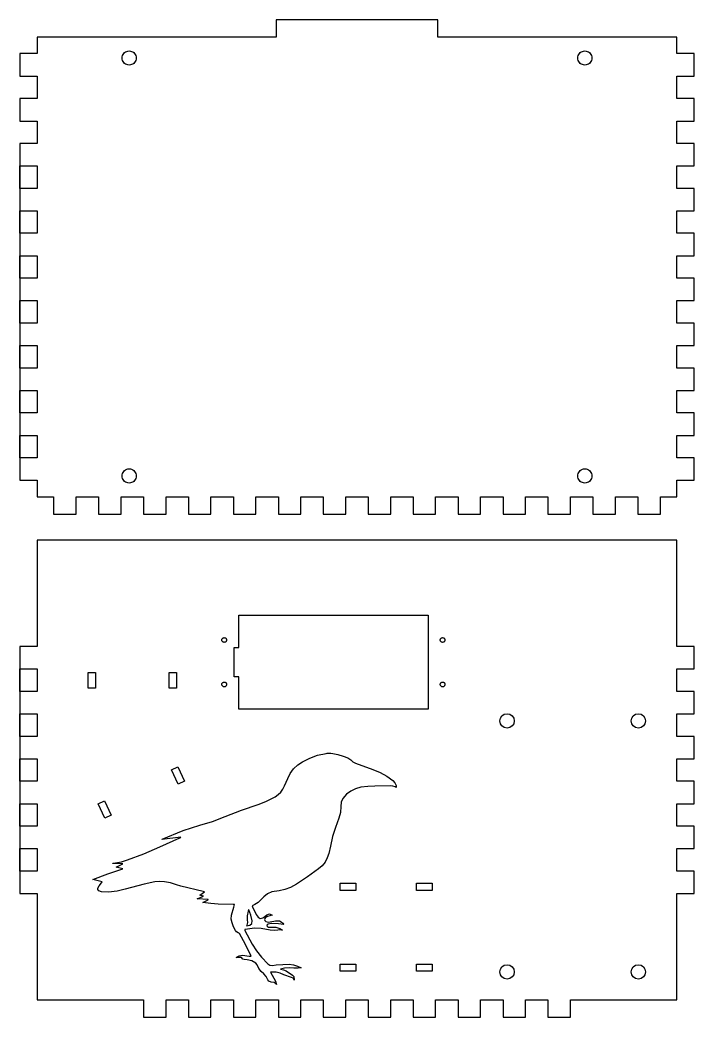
# Model space of a CAD drawing. Header units: metres. Extents: x -55 to 408, y -340 to 55.
# Drawn here: x 57 to 207, y -317 to -95 of the extents above; entities that cross this region are included whole.
import ezdxf

# ---------------------------------------------------------------- set-up
doc = ezdxf.new("R2010")
doc.units = ezdxf.units.M

msp = doc.modelspace()

# ---------------------------------------------------------------- linework, layer by layer
for p, q in [((150, -95), (114, -95)), ((114, -95), (114, -98.8)), ((150, -98.8), (150, -95)), ((114, -98.8), (60.8, -98.8)), ((60.8, -98.8), (60.8, -102.5)), ((203.2, -98.8), (150, -98.8)), ((203.2, -102.5), (203.2, -98.8)), ((80.2876, -102.27), (80.5125, -102.113)), ((80.5125, -102.113), (80.7613, -101.997)), ((80.7613, -101.997), (81.0265, -101.925)), ((81.0265, -101.925), (81.3, -101.902)), ((81.3, -101.902), (81.5735, -101.925)), ((81.5735, -101.925), (81.8387, -101.997)), ((81.8387, -101.997), (82.0875, -102.113)), ((82.0875, -102.113), (82.3124, -102.27)), ((181.688, -102.27), (181.912, -102.113)), ((181.912, -102.113), (182.161, -101.997)), ((182.161, -101.997), (182.426, -101.925)), ((182.426, -101.925), (182.7, -101.902)), ((182.7, -101.902), (182.973, -101.925)), ((182.973, -101.925), (183.239, -101.997)), ((183.239, -101.997), (183.487, -102.113)), ((183.487, -102.113), (183.712, -102.27)), ((60.8, -102.5), (57, -102.5)), ((57, -102.5), (57, -107.5)), ((79.725, -103.477), (79.7489, -103.203)), ((79.7489, -103.75), (79.725, -103.477)), ((79.7489, -103.203), (79.82, -102.938)), ((79.82, -104.015), (79.7489, -103.75)), ((79.82, -102.938), (79.936, -102.689)), ((79.936, -104.264), (79.82, -104.015)), ((79.936, -102.689), (80.0935, -102.464)), ((80.0935, -104.489), (79.936, -104.264)), ((80.0935, -102.464), (80.2876, -102.27)), ((82.3124, -102.27), (82.5065, -102.464)), ((82.5065, -102.464), (82.664, -102.689)), ((82.664, -104.264), (82.5065, -104.489)), ((82.664, -102.689), (82.78, -102.938)), ((82.78, -104.015), (82.664, -104.264)), ((82.78, -102.938), (82.8511, -103.203)), ((82.8511, -103.75), (82.78, -104.015)), ((82.8511, -103.203), (82.875, -103.477)), ((82.875, -103.477), (82.8511, -103.75)), ((181.125, -103.477), (181.149, -103.203)), ((181.149, -103.75), (181.125, -103.477)), ((181.149, -103.203), (181.22, -102.938)), ((181.22, -104.015), (181.149, -103.75)), ((181.22, -102.938), (181.336, -102.689)), ((181.336, -104.264), (181.22, -104.015)), ((181.336, -102.689), (181.493, -102.464)), ((181.493, -104.489), (181.336, -104.264)), ((181.493, -102.464), (181.688, -102.27)), ((183.712, -102.27), (183.907, -102.464)), ((183.907, -102.464), (184.064, -102.689)), ((184.064, -104.264), (183.907, -104.489)), ((184.064, -102.689), (184.18, -102.938)), ((184.18, -104.015), (184.064, -104.264)), ((184.18, -102.938), (184.251, -103.203)), ((184.251, -103.75), (184.18, -104.015)), ((184.251, -103.203), (184.275, -103.477)), ((184.275, -103.477), (184.251, -103.75)), ((207, -102.5), (203.2, -102.5)), ((207, -107.5), (207, -102.5)), ((80.2876, -104.683), (80.0935, -104.489)), ((80.5125, -104.841), (80.2876, -104.683)), ((80.7613, -104.957), (80.5125, -104.841)), ((81.0265, -105.028), (80.7613, -104.957)), ((81.3, -105.052), (81.0265, -105.028)), ((81.5735, -105.028), (81.3, -105.052)), ((81.8387, -104.957), (81.5735, -105.028)), ((82.0875, -104.841), (81.8387, -104.957)), ((82.3124, -104.683), (82.0875, -104.841)), ((82.5065, -104.489), (82.3124, -104.683)), ((181.688, -104.683), (181.493, -104.489)), ((181.912, -104.841), (181.688, -104.683)), ((182.161, -104.957), (181.912, -104.841)), ((182.426, -105.028), (182.161, -104.957)), ((182.7, -105.052), (182.426, -105.028)), ((182.973, -105.028), (182.7, -105.052)), ((183.239, -104.957), (182.973, -105.028)), ((183.487, -104.841), (183.239, -104.957)), ((183.712, -104.683), (183.487, -104.841)), ((183.907, -104.489), (183.712, -104.683)), ((57, -107.5), (60.8, -107.5)), ((60.8, -107.5), (60.8, -112.5)), ((203.2, -112.5), (203.2, -107.5)), ((203.2, -107.5), (207, -107.5)), ((60.8, -112.5), (57, -112.5)), ((57, -112.5), (57, -117.5)), ((207, -112.5), (203.2, -112.5)), ((207, -117.5), (207, -112.5)), ((57, -117.5), (60.8, -117.5)), ((60.8, -117.5), (60.8, -122.5)), ((203.2, -122.5), (203.2, -117.5)), ((203.2, -117.5), (207, -117.5)), ((60.8, -122.5), (57, -122.5)), ((57, -122.5), (57, -197.5)), ((207, -122.5), (203.2, -122.5)), ((207, -127.5), (207, -122.5)), ((57, -132.5), (57, -127.5)), ((57, -127.5), (60.8, -127.5)), ((60.8, -127.5), (60.8, -132.5)), ((203.2, -132.5), (203.2, -127.5)), ((203.2, -127.5), (207, -127.5)), ((60.8, -132.5), (57, -132.5)), ((207, -132.5), (203.2, -132.5)), ((207, -137.5), (207, -132.5)), ((57, -142.5), (57, -137.5)), ((57, -137.5), (60.8, -137.5)), ((60.8, -137.5), (60.8, -142.5)), ((203.2, -142.5), (203.2, -137.5)), ((203.2, -137.5), (207, -137.5)), ((60.8, -142.5), (57, -142.5)), ((207, -142.5), (203.2, -142.5)), ((207, -147.5), (207, -142.5)), ((57, -152.5), (57, -147.5)), ((57, -147.5), (60.8, -147.5)), ((60.8, -147.5), (60.8, -152.5)), ((203.2, -152.5), (203.2, -147.5)), ((203.2, -147.5), (207, -147.5)), ((60.8, -152.5), (57, -152.5)), ((207, -152.5), (203.2, -152.5)), ((207, -157.5), (207, -152.5)), ((57, -162.5), (57, -157.5)), ((57, -157.5), (60.8, -157.5)), ((60.8, -157.5), (60.8, -162.5)), ((203.2, -162.5), (203.2, -157.5)), ((203.2, -157.5), (207, -157.5)), ((60.8, -162.5), (57, -162.5)), ((207, -162.5), (203.2, -162.5)), ((207, -167.5), (207, -162.5)), ((57, -172.5), (57, -167.5)), ((57, -167.5), (60.8, -167.5)), ((60.8, -167.5), (60.8, -172.5)), ((203.2, -172.5), (203.2, -167.5)), ((203.2, -167.5), (207, -167.5)), ((60.8, -172.5), (57, -172.5)), ((207, -172.5), (203.2, -172.5)), ((207, -177.5), (207, -172.5)), ((57, -182.5), (57, -177.5)), ((57, -177.5), (60.8, -177.5)), ((60.8, -177.5), (60.8, -182.5)), ((203.2, -182.5), (203.2, -177.5)), ((203.2, -177.5), (207, -177.5)), ((60.8, -182.5), (57, -182.5)), ((207, -182.5), (203.2, -182.5)), ((207, -187.5), (207, -182.5)), ((57, -192.5), (57, -187.5)), ((57, -187.5), (60.8, -187.5)), ((60.8, -187.5), (60.8, -192.5)), ((203.2, -192.5), (203.2, -187.5)), ((203.2, -187.5), (207, -187.5)), ((60.8, -192.5), (57, -192.5)), ((207, -192.5), (203.2, -192.5)), ((207, -197.5), (207, -192.5)), ((80.0935, -195.511), (80.2876, -195.317)), ((80.2876, -195.317), (80.5125, -195.159)), ((80.5125, -195.159), (80.7613, -195.043)), ((80.7613, -195.043), (81.0265, -194.972)), ((81.0265, -194.972), (81.3, -194.948)), ((81.3, -194.948), (81.5735, -194.972)), ((81.5735, -194.972), (81.8387, -195.043)), ((81.8387, -195.043), (82.0875, -195.159)), ((82.0875, -195.159), (82.3124, -195.317)), ((82.3124, -195.317), (82.5065, -195.511)), ((181.493, -195.511), (181.688, -195.317)), ((181.688, -195.317), (181.913, -195.159)), ((181.913, -195.159), (182.161, -195.043)), ((182.161, -195.043), (182.427, -194.972)), ((182.427, -194.972), (182.7, -194.948)), ((182.7, -194.948), (182.973, -194.972)), ((182.973, -194.972), (183.239, -195.043)), ((183.239, -195.043), (183.487, -195.159)), ((183.487, -195.159), (183.712, -195.317)), ((183.712, -195.317), (183.907, -195.511)), ((57, -197.5), (60.8, -197.5)), ((60.8, -197.5), (60.8, -201.2)), ((79.725, -196.523), (79.7489, -196.25)), ((79.7489, -196.797), (79.725, -196.523)), ((79.7489, -196.25), (79.82, -195.985)), ((79.82, -197.062), (79.7489, -196.797)), ((79.82, -195.985), (79.936, -195.736)), ((79.936, -197.311), (79.82, -197.062)), ((79.936, -195.736), (80.0935, -195.511)), ((80.0935, -197.536), (79.936, -197.311)), ((80.2876, -197.73), (80.0935, -197.536)), ((82.5065, -197.536), (82.3124, -197.73)), ((82.5065, -195.511), (82.664, -195.736)), ((82.664, -197.311), (82.5065, -197.536)), ((82.664, -195.736), (82.78, -195.985)), ((82.78, -197.062), (82.664, -197.311)), ((82.78, -195.985), (82.8511, -196.25)), ((82.8511, -196.797), (82.78, -197.062)), ((82.8511, -196.25), (82.875, -196.523)), ((82.875, -196.523), (82.8511, -196.797)), ((181.125, -196.523), (181.149, -196.25)), ((181.149, -196.797), (181.125, -196.523)), ((181.149, -196.25), (181.22, -195.985)), ((181.22, -197.062), (181.149, -196.797)), ((181.22, -195.985), (181.336, -195.736)), ((181.336, -197.311), (181.22, -197.062)), ((181.336, -195.736), (181.493, -195.511)), ((181.493, -197.536), (181.336, -197.311)), ((181.688, -197.73), (181.493, -197.536)), ((183.907, -197.536), (183.712, -197.73)), ((183.907, -195.511), (184.064, -195.736)), ((184.064, -197.311), (183.907, -197.536)), ((184.064, -195.736), (184.18, -195.985)), ((184.18, -197.062), (184.064, -197.311)), ((184.18, -195.985), (184.251, -196.25)), ((184.251, -196.797), (184.18, -197.062)), ((184.251, -196.25), (184.275, -196.523)), ((184.275, -196.523), (184.251, -196.797)), ((203.2, -201.2), (203.2, -197.5)), ((203.2, -197.5), (207, -197.5)), ((80.5125, -197.887), (80.2876, -197.73)), ((80.7613, -198.003), (80.5125, -197.887)), ((81.0265, -198.075), (80.7613, -198.003)), ((81.3, -198.098), (81.0265, -198.075)), ((81.5735, -198.075), (81.3, -198.098)), ((81.8387, -198.003), (81.5735, -198.075)), ((82.0875, -197.887), (81.8387, -198.003)), ((82.3124, -197.73), (82.0875, -197.887)), ((181.913, -197.887), (181.688, -197.73)), ((182.161, -198.003), (181.913, -197.887)), ((182.427, -198.075), (182.161, -198.003)), ((182.7, -198.098), (182.427, -198.075)), ((182.973, -198.075), (182.7, -198.098)), ((183.239, -198.003), (182.973, -198.075)), ((183.487, -197.887), (183.239, -198.003)), ((183.712, -197.73), (183.487, -197.887)), ((60.8, -201.2), (64.5, -201.2)), ((64.5, -201.2), (64.5, -205)), ((69.5, -205), (69.5, -201.2)), ((69.5, -201.2), (74.5, -201.2)), ((74.5, -201.2), (74.5, -205)), ((79.5, -205), (79.5, -201.2)), ((79.5, -201.2), (84.5, -201.2)), ((84.5, -201.2), (84.5, -205)), ((89.5, -205), (89.5, -201.2)), ((89.5, -201.2), (94.5, -201.2)), ((94.5, -201.2), (94.5, -205)), ((99.5, -205), (99.5, -201.2)), ((99.5, -201.2), (104.5, -201.2)), ((104.5, -201.2), (104.5, -205)), ((109.5, -205), (109.5, -201.2)), ((109.5, -201.2), (114.5, -201.2)), ((114.5, -201.2), (114.5, -205)), ((119.5, -205), (119.5, -201.2)), ((119.5, -201.2), (124.5, -201.2)), ((124.5, -201.2), (124.5, -205)), ((129.5, -205), (129.5, -201.2)), ((129.5, -201.2), (134.5, -201.2)), ((134.5, -201.2), (134.5, -205)), ((139.5, -205), (139.5, -201.2)), ((139.5, -201.2), (144.5, -201.2)), ((144.5, -201.2), (144.5, -205)), ((149.5, -205), (149.5, -201.2)), ((149.5, -201.2), (154.5, -201.2)), ((154.5, -201.2), (154.5, -205)), ((159.5, -205), (159.5, -201.2)), ((159.5, -201.2), (164.5, -201.2)), ((164.5, -201.2), (164.5, -205)), ((169.5, -205), (169.5, -201.2)), ((169.5, -201.2), (174.5, -201.2)), ((174.5, -201.2), (174.5, -205)), ((179.5, -205), (179.5, -201.2)), ((179.5, -201.2), (184.5, -201.2)), ((184.5, -201.2), (184.5, -205)), ((189.5, -205), (189.5, -201.2)), ((189.5, -201.2), (194.5, -201.2)), ((194.5, -201.2), (194.5, -205)), ((199.5, -205), (199.5, -201.2)), ((199.5, -201.2), (203.2, -201.2)), ((64.5, -205), (69.5, -205)), ((74.5, -205), (79.5, -205)), ((84.5, -205), (89.5, -205)), ((94.5, -205), (99.5, -205)), ((104.5, -205), (109.5, -205)), ((114.5, -205), (119.5, -205)), ((124.5, -205), (129.5, -205)), ((134.5, -205), (139.5, -205)), ((144.5, -205), (149.5, -205)), ((154.5, -205), (159.5, -205)), ((164.5, -205), (169.5, -205)), ((174.5, -205), (179.5, -205)), ((184.5, -205), (189.5, -205)), ((194.5, -205), (199.5, -205)), ((203.2, -210.8), (60.8, -210.8)), ((60.8, -210.8), (60.8, -234.5)), ((203.2, -234.5), (203.2, -210.8)), ((105.698, -234.75), (105.698, -227.553)), ((105.698, -227.553), (147.802, -227.553)), ((147.802, -227.553), (147.802, -248.447)), ((101.925, -233.05), (101.933, -232.959)), ((101.933, -233.141), (101.925, -233.05)), ((101.933, -232.959), (101.957, -232.87)), ((101.957, -232.87), (101.995, -232.788)), ((101.995, -232.788), (102.048, -232.713)), ((102.048, -232.713), (102.113, -232.648)), ((102.113, -232.648), (102.188, -232.595)), ((102.188, -232.595), (102.27, -232.557)), ((102.27, -232.557), (102.359, -232.533)), ((102.359, -232.533), (102.45, -232.525)), ((102.45, -232.525), (102.541, -232.533)), ((102.541, -232.533), (102.63, -232.557)), ((102.63, -232.557), (102.713, -232.595)), ((102.713, -232.595), (102.787, -232.648)), ((102.787, -232.648), (102.852, -232.713)), ((102.852, -232.713), (102.905, -232.788)), ((102.905, -232.788), (102.943, -232.87)), ((102.943, -232.87), (102.967, -232.959)), ((102.967, -232.959), (102.975, -233.05)), ((102.975, -233.05), (102.967, -233.141)), ((150.525, -233.05), (150.533, -232.959)), ((150.533, -233.141), (150.525, -233.05)), ((150.533, -232.959), (150.557, -232.87)), ((150.557, -232.87), (150.595, -232.788)), ((150.595, -232.788), (150.648, -232.713)), ((150.648, -232.713), (150.713, -232.648)), ((150.713, -232.648), (150.787, -232.595)), ((150.787, -232.595), (150.87, -232.557)), ((150.87, -232.557), (150.959, -232.533)), ((150.959, -232.533), (151.05, -232.525)), ((151.05, -232.525), (151.141, -232.533)), ((151.141, -232.533), (151.23, -232.557)), ((151.23, -232.557), (151.312, -232.595)), ((151.312, -232.595), (151.387, -232.648)), ((151.387, -232.648), (151.452, -232.713)), ((151.452, -232.713), (151.505, -232.788)), ((151.505, -232.788), (151.543, -232.87)), ((151.543, -232.87), (151.567, -232.959)), ((151.567, -232.959), (151.575, -233.05)), ((151.575, -233.05), (151.567, -233.141)), ((60.8, -234.5), (57, -234.5)), ((57, -234.5), (57, -289.5)), ((101.957, -233.23), (101.933, -233.141)), ((101.995, -233.312), (101.957, -233.23)), ((102.048, -233.387), (101.995, -233.312)), ((102.113, -233.452), (102.048, -233.387)), ((102.188, -233.505), (102.113, -233.452)), ((102.27, -233.543), (102.188, -233.505)), ((102.359, -233.567), (102.27, -233.543)), ((102.45, -233.575), (102.359, -233.567)), ((102.541, -233.567), (102.45, -233.575)), ((102.63, -233.543), (102.541, -233.567)), ((102.713, -233.505), (102.63, -233.543)), ((102.787, -233.452), (102.713, -233.505)), ((102.852, -233.387), (102.787, -233.452)), ((102.905, -233.312), (102.852, -233.387)), ((102.943, -233.23), (102.905, -233.312)), ((102.967, -233.141), (102.943, -233.23)), ((104.7, -241.25), (104.7, -234.75)), ((104.7, -234.75), (105.698, -234.75)), ((150.557, -233.23), (150.533, -233.141)), ((150.595, -233.312), (150.557, -233.23)), ((150.648, -233.387), (150.595, -233.312)), ((150.713, -233.452), (150.648, -233.387)), ((150.787, -233.505), (150.713, -233.452)), ((150.87, -233.543), (150.787, -233.505)), ((150.959, -233.567), (150.87, -233.543)), ((151.05, -233.575), (150.959, -233.567)), ((151.141, -233.567), (151.05, -233.575)), ((151.23, -233.543), (151.141, -233.567)), ((151.312, -233.505), (151.23, -233.543)), ((151.387, -233.452), (151.312, -233.505)), ((151.452, -233.387), (151.387, -233.452)), ((151.505, -233.312), (151.452, -233.387)), ((151.543, -233.23), (151.505, -233.312)), ((151.567, -233.141), (151.543, -233.23)), ((207, -234.5), (203.2, -234.5)), ((207, -239.5), (207, -234.5)), ((57, -244.5), (57, -239.5)), ((57, -239.5), (60.8, -239.5)), ((60.8, -239.5), (60.8, -244.5)), ((203.2, -244.5), (203.2, -239.5)), ((203.2, -239.5), (207, -239.5)), ((72.2, -243.75), (72.2, -240.25)), ((72.2, -240.25), (73.8, -240.25)), ((73.8, -240.25), (73.8, -243.75)), ((90.2, -243.75), (90.2, -240.25)), ((90.2, -240.25), (91.8, -240.25)), ((91.8, -240.25), (91.8, -243.75)), ((105.698, -241.25), (104.7, -241.25)), ((105.698, -248.447), (105.698, -241.25)), ((73.8, -243.75), (72.2, -243.75)), ((91.8, -243.75), (90.2, -243.75)), ((101.925, -242.95), (101.933, -242.859)), ((101.933, -243.041), (101.925, -242.95)), ((101.933, -242.859), (101.957, -242.77)), ((101.957, -243.13), (101.933, -243.041)), ((101.957, -242.77), (101.995, -242.687)), ((101.995, -243.212), (101.957, -243.13)), ((101.995, -242.687), (102.048, -242.613)), ((102.048, -243.287), (101.995, -243.212)), ((102.048, -242.613), (102.113, -242.548)), ((102.113, -243.352), (102.048, -243.287)), ((102.113, -242.548), (102.188, -242.495)), ((102.188, -243.405), (102.113, -243.352)), ((102.188, -242.495), (102.27, -242.457)), ((102.27, -243.443), (102.188, -243.405)), ((102.27, -242.457), (102.359, -242.433)), ((102.359, -243.467), (102.27, -243.443)), ((102.359, -242.433), (102.45, -242.425)), ((102.45, -243.475), (102.359, -243.467)), ((102.45, -242.425), (102.541, -242.433)), ((102.541, -243.467), (102.45, -243.475)), ((102.541, -242.433), (102.63, -242.457)), ((102.63, -243.443), (102.541, -243.467)), ((102.63, -242.457), (102.713, -242.495)), ((102.713, -243.405), (102.63, -243.443)), ((102.713, -242.495), (102.787, -242.548)), ((102.787, -243.352), (102.713, -243.405)), ((102.787, -242.548), (102.852, -242.613)), ((102.852, -243.287), (102.787, -243.352)), ((102.852, -242.613), (102.905, -242.687)), ((102.905, -243.212), (102.852, -243.287)), ((102.905, -242.687), (102.943, -242.77)), ((102.943, -243.13), (102.905, -243.212)), ((102.943, -242.77), (102.967, -242.859)), ((102.967, -243.041), (102.943, -243.13)), ((102.967, -242.859), (102.975, -242.95)), ((102.975, -242.95), (102.967, -243.041)), ((150.525, -242.95), (150.533, -242.859)), ((150.533, -243.041), (150.525, -242.95)), ((150.533, -242.859), (150.557, -242.77)), ((150.557, -243.13), (150.533, -243.041)), ((150.557, -242.77), (150.595, -242.688)), ((150.595, -243.212), (150.557, -243.13)), ((150.595, -242.688), (150.648, -242.613)), ((150.648, -243.287), (150.595, -243.212)), ((150.648, -242.613), (150.713, -242.548)), ((150.713, -243.352), (150.648, -243.287)), ((150.713, -242.548), (150.787, -242.495)), ((150.787, -243.405), (150.713, -243.352)), ((150.787, -242.495), (150.87, -242.457)), ((150.87, -243.443), (150.787, -243.405)), ((150.87, -242.457), (150.959, -242.433)), ((150.959, -243.467), (150.87, -243.443)), ((150.959, -242.433), (151.05, -242.425)), ((151.05, -243.475), (150.959, -243.467)), ((151.05, -242.425), (151.141, -242.433)), ((151.141, -243.467), (151.05, -243.475)), ((151.141, -242.433), (151.23, -242.457)), ((151.23, -243.443), (151.141, -243.467)), ((151.23, -242.457), (151.312, -242.495)), ((151.312, -243.405), (151.23, -243.443)), ((151.312, -242.495), (151.387, -242.548)), ((151.387, -243.352), (151.312, -243.405)), ((151.387, -242.548), (151.452, -242.613)), ((151.452, -243.287), (151.387, -243.352)), ((151.452, -242.613), (151.505, -242.688)), ((151.505, -243.212), (151.452, -243.287)), ((151.505, -242.688), (151.543, -242.77)), ((151.543, -243.13), (151.505, -243.212)), ((151.543, -242.77), (151.567, -242.859)), ((151.567, -243.041), (151.543, -243.13)), ((151.567, -242.859), (151.575, -242.95)), ((151.575, -242.95), (151.567, -243.041)), ((60.8, -244.5), (57, -244.5)), ((207, -244.5), (203.2, -244.5)), ((207, -249.5), (207, -244.5)), ((147.802, -248.447), (105.698, -248.447)), ((57, -254.5), (57, -249.5)), ((57, -249.5), (60.8, -249.5)), ((60.8, -249.5), (60.8, -254.5)), ((163.795, -251.06), (163.92, -250.437)), ((163.92, -250.437), (164.263, -249.929)), ((164.263, -249.929), (164.772, -249.585)), ((164.772, -249.585), (165.395, -249.46)), ((165.395, -249.46), (166.017, -249.585)), ((166.017, -249.585), (166.526, -249.929)), ((166.526, -249.929), (166.869, -250.437)), ((166.869, -250.437), (166.994, -251.06)), ((193.005, -251.06), (193.131, -250.437)), ((193.131, -250.437), (193.474, -249.929)), ((193.474, -249.929), (193.982, -249.586)), ((193.982, -249.586), (194.605, -249.46)), ((194.605, -249.46), (195.228, -249.586)), ((195.228, -249.586), (195.736, -249.929)), ((195.736, -249.929), (196.079, -250.437)), ((196.079, -250.437), (196.205, -251.06)), ((203.2, -254.5), (203.2, -249.5)), ((203.2, -249.5), (207, -249.5)), ((163.92, -251.683), (163.795, -251.06)), ((164.263, -252.191), (163.92, -251.683)), ((164.772, -252.534), (164.263, -252.191)), ((165.395, -252.66), (164.772, -252.534)), ((166.017, -252.534), (165.395, -252.66)), ((166.526, -252.191), (166.017, -252.534)), ((166.869, -251.683), (166.526, -252.191)), ((166.994, -251.06), (166.869, -251.683)), ((193.131, -251.683), (193.005, -251.06)), ((193.474, -252.191), (193.131, -251.683)), ((193.982, -252.534), (193.474, -252.191)), ((194.605, -252.66), (193.982, -252.534)), ((195.228, -252.534), (194.605, -252.66)), ((195.736, -252.191), (195.228, -252.534)), ((196.079, -251.683), (195.736, -252.191)), ((196.205, -251.06), (196.079, -251.683)), ((60.8, -254.5), (57, -254.5)), ((207, -254.5), (203.2, -254.5)), ((207, -259.5), (207, -254.5)), ((57, -264.5), (57, -259.5)), ((57, -259.5), (60.8, -259.5)), ((60.8, -259.5), (60.8, -264.5)), ((119.86, -260.192), (121.487, -259.392)), ((121.487, -259.392), (123.176, -258.729)), ((123.176, -258.729), (125.176, -258.286)), ((125.176, -258.286), (125.363, -258.236)), ((125.363, -258.236), (126.208, -258.236)), ((126.208, -258.236), (126.586, -258.314)), ((126.586, -258.314), (127.754, -258.572)), ((127.754, -258.572), (128.892, -258.935)), ((128.892, -258.935), (129.928, -259.295)), ((129.928, -259.295), (130.61, -259.723)), ((130.61, -259.723), (131.107, -260.152)), ((203.2, -264.5), (203.2, -259.5)), ((203.2, -259.5), (207, -259.5)), ((90.6922, -261.949), (92.1422, -261.272)), ((92.1713, -265.121), (90.6922, -261.949)), ((92.1422, -261.272), (93.6214, -264.444)), ((117.144, -262.763), (117.9, -261.731)), ((117.9, -261.731), (118.812, -260.875)), ((118.812, -260.875), (119.86, -260.192)), ((131.107, -260.152), (131.697, -260.447)), ((131.697, -260.447), (135.51, -261.893)), ((135.51, -261.893), (137.123, -262.555)), ((115.899, -265.547), (116.583, -263.913)), ((116.583, -263.913), (117.144, -262.763)), ((137.123, -262.555), (138.671, -263.356)), ((138.671, -263.356), (139.984, -264.365)), ((60.8, -264.5), (57, -264.5)), ((93.6214, -264.444), (92.1713, -265.121)), ((115.06, -266.92), (115.527, -266.274)), ((115.527, -266.274), (115.899, -265.547)), ((131.697, -266.176), (130.635, -266.694)), ((132.868, -265.84), (131.697, -266.176)), ((134.416, -265.634), (132.868, -265.84)), ((135.976, -265.566), (134.416, -265.634)), ((139.495, -265.556), (135.976, -265.566)), ((139.999, -265.597), (139.495, -265.556)), ((139.984, -264.365), (140.397, -264.879)), ((140.475, -265.758), (139.999, -265.597)), ((140.397, -264.879), (140.681, -265.476)), ((140.75, -265.861), (140.475, -265.758)), ((140.681, -265.476), (140.75, -265.861)), ((207, -264.5), (203.2, -264.5)), ((207, -269.5), (207, -264.5)), ((111.702, -269.035), (113.327, -268.228)), ((113.327, -268.228), (113.81, -267.939)), ((113.81, -267.939), (114.49, -267.478)), ((114.49, -267.478), (115.06, -266.92)), ((128.876, -268.317), (128.442, -269.18)), ((129.693, -267.405), (128.876, -268.317)), ((130.635, -266.694), (129.693, -267.405)), ((57, -274.5), (57, -269.5)), ((57, -269.5), (60.8, -269.5)), ((60.8, -269.5), (60.8, -274.5)), ((74.3786, -269.556), (75.8287, -268.879)), ((75.8578, -272.728), (74.3786, -269.556)), ((75.8287, -268.879), (77.3079, -272.051)), ((106.294, -270.941), (110.004, -269.669)), ((110.004, -269.669), (111.702, -269.035)), ((128.387, -270.144), (128.347, -271.476)), ((128.442, -269.18), (128.387, -270.144)), ((203.2, -274.5), (203.2, -269.5)), ((203.2, -269.5), (207, -269.5)), ((77.3079, -272.051), (75.8578, -272.728)), ((99.8545, -273.431), (102.639, -272.371)), ((102.639, -272.371), (106.294, -270.941)), ((127.977, -272.754), (127.24, -274.761)), ((128.347, -271.476), (127.977, -272.754)), ((60.8, -274.5), (57, -274.5)), ((93.3403, -275.492), (95.1582, -274.849)), ((95.1582, -274.849), (97.0068, -274.31)), ((97.0068, -274.31), (99.8545, -273.431)), ((127.24, -274.761), (126.559, -276.816)), ((207, -274.5), (203.2, -274.5)), ((207, -279.5), (207, -274.5)), ((88.1035, -279.122), (92.561, -277.102)), ((88.5547, -277.461), (88.6499, -277.396)), ((88.5679, -277.492), (88.5547, -277.461)), ((92.813, -276.917), (88.5679, -277.492)), ((88.6499, -277.396), (93.3403, -275.492)), ((92.561, -277.102), (92.8291, -276.97)), ((92.8291, -276.97), (92.813, -276.917)), ((126.559, -276.816), (126.091, -278.93)), ((57, -284.5), (57, -279.5)), ((57, -279.5), (60.8, -279.5)), ((60.8, -279.5), (60.8, -284.5)), ((84.5527, -280.688), (88.1035, -279.122)), ((126.091, -278.93), (125.737, -280.549)), ((203.2, -284.5), (203.2, -279.5)), ((203.2, -279.5), (207, -279.5)), ((80.9111, -282.03), (84.5527, -280.688)), ((125.387, -281.576), (124.881, -282.5)), ((125.737, -280.549), (125.387, -281.576)), ((76.5576, -285.096), (79.8857, -284.025)), ((77.6914, -282.737), (78.2935, -282.652)), ((77.6943, -282.793), (77.6914, -282.737)), ((79.8857, -282.868), (77.6943, -282.793)), ((78.2935, -282.652), (79.6206, -282.421)), ((78.4297, -283.606), (79.8857, -282.868)), ((79.8857, -283.968), (78.4297, -283.606)), ((79.6206, -282.421), (80.9111, -282.03)), ((79.8857, -284.025), (79.8857, -283.968)), ((123.4, -284.028), (121, -285.772)), ((124.221, -283.319), (123.4, -284.028)), ((124.881, -282.5), (124.221, -283.319)), ((60.8, -284.5), (57, -284.5)), ((73.25, -286.363), (76.5576, -285.096)), ((75.314, -286.867), (73.25, -286.363)), ((121, -285.772), (118.52, -287.407)), ((207, -284.5), (203.2, -284.5)), ((207, -289.5), (207, -284.5)), ((74.3208, -288.61), (74.3311, -288.279)), ((74.3311, -288.279), (74.5991, -287.759)), ((74.5991, -287.759), (75.1221, -287.133)), ((75.1221, -287.133), (75.314, -286.867)), ((80.4438, -288.542), (78.6055, -288.953)), ((84.6436, -287.379), (80.4438, -288.542)), ((87.0342, -286.861), (84.6436, -287.379)), ((88.1123, -286.791), (87.0342, -286.861)), ((89.1919, -286.884), (88.1123, -286.791)), ((90.5352, -287.113), (89.1919, -286.884)), ((91.8301, -287.536), (90.5352, -287.113)), ((92.7896, -287.855), (91.8301, -287.536)), ((97.7686, -289.03), (92.7896, -287.855)), ((117.211, -288.121), (115.972, -288.61)), ((118.52, -287.407), (117.211, -288.121)), ((128.25, -288.8), (128.25, -287.2)), ((128.25, -287.2), (131.75, -287.2)), ((131.75, -287.2), (131.75, -288.8)), ((145.25, -288.8), (145.25, -287.2)), ((145.25, -287.2), (148.75, -287.2)), ((148.75, -287.2), (148.75, -288.8)), ((57, -289.5), (60.8, -289.5)), ((60.8, -289.5), (60.8, -313.2)), ((74.5229, -288.878), (74.3208, -288.61)), ((75.1616, -289.15), (74.5229, -288.878)), ((76.7349, -289.175), (75.1616, -289.15)), ((78.6055, -288.953), (76.7349, -289.175)), ((96.4517, -290.647), (97.8506, -290.066)), ((98.8599, -290.829), (96.4517, -290.647)), ((97.0259, -289.865), (98.0806, -289.117)), ((97.8506, -290.066), (97.0259, -289.865)), ((98.0806, -289.117), (97.7686, -289.03)), ((111.238, -290.198), (110.65, -290.845)), ((112.049, -289.528), (111.238, -290.198)), ((113.028, -289.15), (112.049, -289.528)), ((114.663, -288.868), (113.028, -289.15)), ((115.972, -288.61), (114.663, -288.868)), ((131.75, -288.8), (128.25, -288.8)), ((148.75, -288.8), (145.25, -288.8)), ((203.2, -313.2), (203.2, -289.5)), ((203.2, -289.5), (207, -289.5)), ((97.6704, -291.478), (98.271, -291.166)), ((99.4604, -291.75), (97.6704, -291.478)), ((98.271, -291.166), (98.8701, -290.885)), ((98.8701, -290.885), (98.8599, -290.829)), ((101.125, -291.85), (99.4604, -291.75)), ((104.445, -291.912), (101.125, -291.85)), ((104.06, -294.326), (104.568, -292.543)), ((104.75, -291.928), (104.445, -291.912)), ((104.568, -292.543), (104.75, -291.928)), ((109.238, -291.941), (108.654, -292.256)), ((108.654, -292.256), (108.73, -292.473)), ((108.73, -292.473), (109.543, -294.172)), ((110, -291.465), (109.238, -291.941)), ((110.65, -290.845), (110, -291.465)), ((103.985, -295.199), (104.06, -294.326)), ((104.227, -296.053), (103.985, -295.199)), ((107.746, -293.444), (107.543, -294.46)), ((107.543, -294.46), (107.552, -295.38)), ((107.891, -293.067), (107.746, -293.444)), ((107.965, -293.16), (107.891, -293.067)), ((108.408, -294.326), (107.965, -293.16)), ((108.686, -295.542), (108.408, -294.326)), ((109.543, -294.172), (109.988, -294.78)), ((109.988, -294.78), (110.489, -295.043)), ((110.489, -295.043), (111.044, -294.916)), ((111.044, -294.916), (111.477, -294.601)), ((111.456, -295.068), (111.396, -295.306)), ((111.676, -294.85), (111.456, -295.068)), ((111.477, -294.601), (111.913, -294.248)), ((112.104, -294.639), (111.676, -294.85)), ((111.913, -294.248), (112.512, -294.043)), ((113.098, -294.326), (112.104, -294.639)), ((112.512, -294.043), (113.098, -294.326)), ((104.545, -296.894), (104.227, -296.053)), ((104.93, -297.736), (104.545, -296.894)), ((107.149, -297.477), (107.004, -297.509)), ((109.221, -297.245), (107.149, -297.477)), ((107.444, -296.684), (108.129, -296.519)), ((107.467, -296.56), (107.444, -296.684)), ((107.615, -295.977), (107.467, -296.56)), ((107.552, -295.38), (107.615, -295.977)), ((108.129, -296.519), (108.604, -296.142)), ((108.604, -296.142), (108.686, -295.542)), ((110.675, -297.296), (109.221, -297.245)), ((112.692, -297.671), (110.675, -297.296)), ((111.396, -295.306), (111.491, -295.536)), ((111.491, -295.536), (111.739, -295.725)), ((111.739, -295.725), (112.2, -295.849)), ((112.016, -296.461), (111.939, -296.669)), ((111.939, -296.669), (112.052, -296.87)), ((112.212, -296.35), (112.016, -296.461)), ((112.052, -296.87), (112.271, -296.977)), ((112.2, -295.849), (112.675, -295.814)), ((112.918, -296.19), (112.212, -296.35)), ((112.271, -296.977), (112.549, -297.021)), ((112.549, -297.021), (112.968, -296.999)), ((112.675, -295.814), (113.855, -295.553)), ((114.521, -296.215), (112.918, -296.19)), ((112.968, -296.999), (113.918, -296.973)), ((113.855, -295.553), (114.758, -295.565)), ((113.918, -296.973), (114.816, -297.288)), ((115.653, -296.401), (114.521, -296.215)), ((114.758, -295.565), (115.145, -295.763)), ((114.816, -297.288), (115.389, -297.622)), ((115.145, -295.763), (115.49, -296.091)), ((115.49, -296.091), (115.676, -296.303)), ((115.726, -296.385), (115.653, -296.401)), ((115.676, -296.303), (115.726, -296.385)), ((105.198, -298.057), (104.93, -297.736)), ((105.586, -298.213), (105.198, -298.057)), ((105.859, -298.426), (105.586, -298.213)), ((107.167, -300.835), (105.859, -298.426)), ((107.004, -297.509), (107.073, -297.704)), ((107.073, -297.704), (108.692, -300.793)), ((113.557, -297.758), (112.692, -297.671)), ((114.418, -297.619), (113.557, -297.758)), ((114.834, -297.579), (114.418, -297.619)), ((115.389, -297.622), (114.834, -297.579)), ((108.361, -303.305), (107.167, -300.835)), ((108.692, -300.793), (109.644, -302.249)), ((105.102, -303.746), (105.79, -303.364)), ((106.265, -303.746), (105.102, -303.746)), ((105.79, -303.364), (106.552, -303.235)), ((106.569, -304.074), (106.265, -303.746)), ((106.552, -303.235), (107.999, -303.418)), ((106.902, -304.208), (106.569, -304.074)), ((107.999, -303.418), (108.414, -303.479)), ((108.414, -303.479), (108.361, -303.305)), ((109.644, -302.249), (110.713, -303.632)), ((110.713, -303.632), (112.127, -305.12)), ((107.57, -304.29), (106.902, -304.208)), ((108.572, -304.5), (107.57, -304.29)), ((109.474, -304.981), (108.572, -304.5)), ((109.783, -305.398), (109.474, -304.981)), ((110.146, -306.188), (109.783, -305.398)), ((110.705, -306.856), (110.146, -306.188)), ((112.127, -305.12), (112.638, -305.439)), ((112.638, -305.439), (113.233, -305.494)), ((113.233, -305.494), (113.984, -305.39)), ((113.984, -305.39), (115.465, -305.262)), ((115.842, -306.093), (114.986, -306.307)), ((114.986, -306.307), (115.672, -306.499)), ((115.465, -305.262), (116.901, -305.259)), ((116.959, -306.025), (115.842, -306.093)), ((116.901, -305.259), (117.868, -305.346)), ((117.941, -306.122), (116.959, -306.025)), ((117.868, -305.346), (118.791, -305.637)), ((118.921, -306.106), (117.941, -306.122)), ((118.791, -305.637), (119.574, -306.017)), ((119.239, -306.024), (118.921, -306.106)), ((119.574, -306.017), (119.239, -306.024)), ((128.25, -306.8), (128.25, -305.2)), ((128.25, -305.2), (131.75, -305.2)), ((131.75, -305.2), (131.75, -306.8)), ((145.25, -306.8), (145.25, -305.2)), ((145.25, -305.2), (148.75, -305.2)), ((148.75, -305.2), (148.75, -306.8)), ((163.795, -306.94), (163.92, -306.317)), ((163.92, -306.317), (164.263, -305.809)), ((164.263, -305.809), (164.772, -305.466)), ((164.772, -305.466), (165.395, -305.34)), ((165.395, -305.34), (166.017, -305.466)), ((166.017, -305.466), (166.526, -305.809)), ((166.526, -305.809), (166.869, -306.317)), ((166.869, -306.317), (166.994, -306.94)), ((193.005, -306.94), (193.131, -306.318)), ((193.131, -306.318), (193.474, -305.809)), ((193.474, -305.809), (193.982, -305.466)), ((193.982, -305.466), (194.605, -305.34)), ((194.605, -305.34), (195.228, -305.466)), ((195.228, -305.466), (195.736, -305.809)), ((195.736, -305.809), (196.08, -306.318)), ((196.08, -306.318), (196.205, -306.94)), ((111.235, -307.361), (110.705, -306.856)), ((111.764, -307.981), (111.235, -307.361)), ((112.137, -308.705), (111.764, -307.981)), ((114.044, -307.026), (112.73, -306.995)), ((112.73, -306.995), (113.495, -308.321)), ((113.495, -308.321), (113.839, -309.009)), ((114.915, -307.256), (114.044, -307.026)), ((115.755, -307.571), (114.915, -307.256)), ((115.672, -306.499), (116.207, -306.734)), ((117.455, -308.161), (115.755, -307.571)), ((116.207, -306.734), (117.679, -307.672)), ((117.765, -308.372), (117.455, -308.161)), ((117.679, -307.672), (117.917, -307.996)), ((118.054, -308.757), (117.765, -308.372)), ((117.917, -307.996), (118.054, -308.757)), ((131.75, -306.8), (128.25, -306.8)), ((148.75, -306.8), (145.25, -306.8)), ((163.92, -307.563), (163.795, -306.94)), ((164.263, -308.071), (163.92, -307.563)), ((164.772, -308.414), (164.263, -308.071)), ((165.395, -308.54), (164.772, -308.414)), ((166.017, -308.414), (165.395, -308.54)), ((166.526, -308.071), (166.017, -308.414)), ((166.869, -307.563), (166.526, -308.071)), ((166.994, -306.94), (166.869, -307.563)), ((193.131, -307.563), (193.005, -306.94)), ((193.474, -308.072), (193.131, -307.563)), ((193.982, -308.415), (193.474, -308.072)), ((194.605, -308.54), (193.982, -308.415)), ((195.228, -308.415), (194.605, -308.54)), ((195.736, -308.072), (195.228, -308.415)), ((196.08, -307.563), (195.736, -308.072)), ((196.205, -306.94), (196.08, -307.563)), ((112.414, -309.044), (112.137, -308.705)), ((112.874, -309.244), (112.414, -309.044)), ((113.543, -309.317), (112.874, -309.244)), ((113.87, -309.494), (113.543, -309.317)), ((113.839, -309.009), (114.084, -309.764)), ((114.084, -309.764), (113.87, -309.494)), ((60.8, -313.2), (84.5, -313.2)), ((84.5, -313.2), (84.5, -317)), ((89.5, -317), (89.5, -313.2)), ((89.5, -313.2), (94.5, -313.2)), ((94.5, -313.2), (94.5, -317)), ((99.5, -317), (99.5, -313.2)), ((99.5, -313.2), (104.5, -313.2)), ((104.5, -313.2), (104.5, -317)), ((109.5, -317), (109.5, -313.2)), ((109.5, -313.2), (114.5, -313.2)), ((114.5, -313.2), (114.5, -317)), ((119.5, -317), (119.5, -313.2)), ((119.5, -313.2), (124.5, -313.2)), ((124.5, -313.2), (124.5, -317)), ((129.5, -317), (129.5, -313.2)), ((129.5, -313.2), (134.5, -313.2)), ((134.5, -313.2), (134.5, -317)), ((139.5, -317), (139.5, -313.2)), ((139.5, -313.2), (144.5, -313.2)), ((144.5, -313.2), (144.5, -317)), ((149.5, -317), (149.5, -313.2)), ((149.5, -313.2), (154.5, -313.2)), ((154.5, -313.2), (154.5, -317)), ((159.5, -317), (159.5, -313.2)), ((159.5, -313.2), (164.5, -313.2)), ((164.5, -313.2), (164.5, -317)), ((169.5, -317), (169.5, -313.2)), ((169.5, -313.2), (174.5, -313.2)), ((174.5, -313.2), (174.5, -317)), ((179.5, -317), (179.5, -313.2)), ((179.5, -313.2), (203.2, -313.2)), ((84.5, -317), (89.5, -317)), ((94.5, -317), (99.5, -317)), ((104.5, -317), (109.5, -317)), ((114.5, -317), (119.5, -317)), ((124.5, -317), (129.5, -317)), ((134.5, -317), (139.5, -317)), ((144.5, -317), (149.5, -317)), ((154.5, -317), (159.5, -317)), ((164.5, -317), (169.5, -317)), ((174.5, -317), (179.5, -317))]:
    msp.add_line(p, q)

doc.saveas('drawing.dxf')
